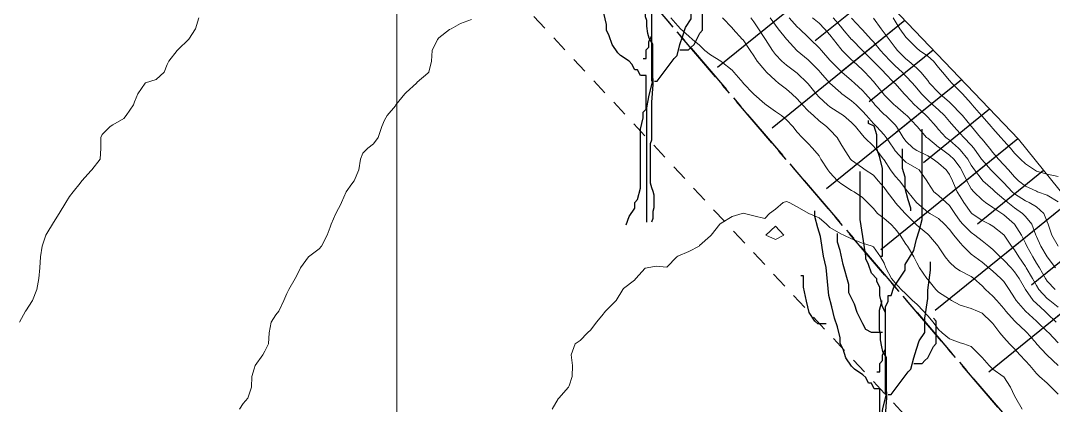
# Model space of a CAD drawing. Header units: centimetres. Extents: x 0 to 642158, y -847 to 649707.
# Drawn here: x 616849.51 to 616897.03, y 621114.42 to 621132.12 of the extents above; entities that cross this region are included whole.
import ezdxf

# ---------------------------------------------------------------- set-up
doc = ezdxf.new("R2010")
doc.units = ezdxf.units.CM
doc.header["$MEASUREMENT"] = 0
doc.linetypes.add('CENTERX2', pattern=[4, 2.5, -0.5, 0.5, -0.5])
doc.linetypes.add('JIS_02_0.7', pattern=[1.35, 0.75, -0.6])
for name, color, linetype, lineweight in [('MEV_grille', 254, 'Continuous', 9), ('MEV_schema paysager_V', 7, 'Continuous', 20), ('MEV_vegetal_V', 7, 'Continuous', 25), ('WAL_parcellaire agricole', 7, 'JIS_02_0.7', 25), ('WAL_topographie 0.5', 253, 'Continuous', 20)]:
    doc.layers.add(name, color=color, linetype=linetype, lineweight=lineweight)
doc.layers.add('MEV_schema paysager_Ha', color=7, linetype='Continuous', lineweight=25, transparency=0.13)
doc.layers.add('SPW_parcellaire cadastral', color=7, linetype='CENTERX2', lineweight=25, true_color=0xff0542)
picture_1 = doc.add_image_def('image2.png', size_in_pixel=(6614, 11023))

# ---------------------------------------------------------------- blocks, each defined once
blk = doc.blocks.new('legende vegetal')
at = {"layer": 'MEV_vegetal_V'}
for points in [[(616878.059, 621130.188), (616878.189, 621130.188), (616878.189, 621130.577), (616878.319, 621130.707), (616878.319, 621130.967), (616878.449, 621131.227), (616878.449, 621133.175), (616878.578, 621133.435), (616878.578, 621133.694), (616878.709, 621133.694), (616878.839, 621134.084), (616879.358, 621134.863), (616879.358, 621135.123), (616879.748, 621135.773), (616879.878, 621136.292), (616880.008, 621136.682), (616880.138, 621137.201), (616880.138, 621141.357)], [(616878.449, 621129.149), (616878.449, 621132.915), (616878.319, 621133.175), (616878.189, 621133.694), (616878.189, 621134.084), (616878.059, 621134.344), (616878.059, 621134.474), (616877.799, 621134.733), (616877.669, 621135.123), (616877.539, 621135.383), (616877.539, 621135.513), (616877.41, 621136.422), (616877.279, 621137.201), (616877.279, 621139.409)], [(616877.279, 621122.525), (616877.41, 621122.914), (616877.669, 621123.304), (616877.669, 621123.564), (616877.799, 621123.694), (616877.929, 621124.213), (616877.929, 621126.94), (616878.059, 621127.46), (616878.059, 621127.72), (616878.189, 621127.85), (616878.189, 621129.408), (616877.929, 621129.408), (616877.799, 621129.668), (616877.669, 621129.668), (616877.539, 621129.928), (616877.41, 621130.058), (616877.02, 621130.318), (616876.89, 621130.447), (616876.63, 621130.837), (616876.5, 621131.227), (616876.37, 621131.487), (616876.37, 621131.746), (616876.24, 621132.266)], [(616878.578, 621129.149), (616878.709, 621129.149), (616879.488, 621130.188), (616879.618, 621130.318), (616879.748, 621130.837), (616879.878, 621131.227), (616880.008, 621131.616), (616880.268, 621132.006), (616880.268, 621132.656), (616880.397, 621133.564), (616880.397, 621133.954), (616880.528, 621134.863), (616880.528, 621135.253)], [(616878.223, 621122.66), (616878.223, 621127.901), (616878.277, 621128.174), (616878.332, 621128.502), (616878.496, 621129.157), (616878.496, 621130.85), (616878.332, 621131.122), (616878.277, 621131.341), (616878.223, 621131.669), (616878.223, 621131.941), (616878.168, 621132.105), (616878.168, 621133.033), (616878.223, 621133.197), (616878.277, 621133.415), (616878.277, 621133.47)], [(616879.748, 621130.577), (616880.138, 621130.577), (616880.268, 621130.707), (616880.397, 621130.837), (616880.658, 621131.357), (616880.787, 621131.487), (616880.787, 621132.526), (616880.658, 621132.656)], [(616878.496, 621129.266), (616878.496, 621128.993), (616878.441, 621128.174), (616878.441, 621126.427), (616878.387, 621126.264), (616878.387, 621124.462), (616878.441, 621124.243), (616878.496, 621124.079), (616878.55, 621123.916), (616878.55, 621123.315), (616878.496, 621123.151), (616878.496, 621122.824), (616878.441, 621122.66)], [(616888.947, 621121.092), (616889.078, 621121.092), (616889.078, 621125.118), (616888.947, 621125.637), (616888.818, 621126.027), (616888.818, 621126.676), (616888.688, 621127.066), (616888.428, 621127.196), (616888.428, 621127.326)], [(616888.818, 621115.766), (616888.947, 621115.766), (616888.947, 621116.156), (616889.078, 621116.286), (616889.078, 621116.546), (616889.208, 621116.806), (616889.208, 621118.754), (616889.337, 621119.013), (616889.337, 621119.273), (616889.467, 621119.273), (616889.598, 621119.663), (616890.117, 621120.442), (616890.117, 621120.702), (616890.507, 621121.351), (616890.637, 621121.871), (616890.766, 621122.261), (616890.897, 621122.78), (616890.897, 621126.936)], [(616890.377, 621123.169), (616890.377, 621123.299), (616890.247, 621123.689), (616890.117, 621124.209), (616890.117, 621124.728), (616889.987, 621125.118), (616889.987, 621126.027)], [(616889.208, 621114.727), (616889.208, 621118.494), (616889.078, 621118.754), (616888.947, 621119.273), (616888.947, 621119.663), (616888.818, 621119.923), (616888.818, 621120.052), (616888.558, 621120.312), (616888.428, 621120.702), (616888.298, 621120.962), (616888.298, 621121.092), (616888.168, 621122), (616888.038, 621122.78), (616888.038, 621124.988)], [(616888.947, 621113.428), (616888.947, 621114.987), (616888.688, 621114.987), (616888.558, 621115.247), (616888.428, 621115.247), (616888.298, 621115.507), (616888.168, 621115.637), (616887.779, 621115.896), (616887.648, 621116.026), (616887.389, 621116.416), (616887.259, 621116.806), (616887.128, 621117.065), (616887.128, 621117.325), (616886.999, 621117.844), (616886.869, 621118.234), (616886.739, 621118.754), (616886.609, 621119.273), (616886.479, 621120.572), (616886.349, 621121.092), (616886.219, 621122), (616886.089, 621122.39), (616885.96, 621122.91), (616885.96, 621123.169)], [(616889.078, 621117.585), (616888.558, 621117.585), (616888.298, 621117.714), (616888.168, 621117.974), (616887.908, 621118.494), (616887.779, 621118.883), (616887.518, 621119.403), (616887.518, 621119.793), (616887.259, 621120.702), (616887.128, 621121.351), (616886.999, 621121.741), (616886.999, 621122.131)], [(616889.337, 621114.727), (616889.467, 621114.727), (616890.247, 621115.766), (616890.377, 621115.896), (616890.507, 621116.416), (616890.637, 621116.806), (616890.766, 621117.195), (616891.027, 621117.585), (616891.027, 621118.234), (616891.156, 621119.143), (616891.156, 621119.533), (616891.286, 621120.442), (616891.286, 621120.832)], [(616886.479, 621117.974), (616886.089, 621117.974), (616885.96, 621118.104), (616885.699, 621118.494), (616885.57, 621119.013), (616885.44, 621119.663), (616885.44, 621120.182), (616885.309, 621120.182)], [(616888.981, 621108.239), (616888.981, 621113.48), (616889.036, 621113.753), (616889.091, 621114.081), (616889.255, 621114.736), (616889.255, 621116.428), (616889.091, 621116.701), (616889.036, 621116.92), (616888.981, 621117.247), (616888.981, 621117.52), (616888.927, 621117.684), (616888.927, 621118.612), (616888.981, 621118.776), (616889.036, 621118.994), (616889.036, 621119.049)], [(616890.507, 621116.156), (616890.897, 621116.156), (616891.027, 621116.286), (616891.156, 621116.416), (616891.417, 621116.935), (616891.546, 621117.065), (616891.546, 621118.104), (616891.417, 621118.234)], [(616889.255, 621114.845), (616889.255, 621114.572), (616889.2, 621113.753), (616889.2, 621112.006), (616889.146, 621111.842), (616889.146, 621110.04), (616889.2, 621109.822), (616889.255, 621109.658), (616889.309, 621109.494), (616889.309, 621108.894), (616889.255, 621108.73), (616889.255, 621108.402), (616889.2, 621108.239)]]:
    blk.add_lwpolyline(points, dxfattribs=at)
blk = doc.blocks.new('*U112')
at = {"layer": 'MEV_grille', "transparency": 33554687}
blk.add_lwpolyline([(0, 1825.476), (0, -1825.476)], dxfattribs=at)
blk = doc.blocks.new('*U113')
at = {"layer": 'MEV_grille', "color": 0, "linetype": 'ByBlock', "lineweight": -2, "transparency": 16777216}
blk.add_blockref('*U112', (1500, 0), dxfattribs=at)

msp = doc.modelspace()

# ---------------------------------------------------------------- hatches: boundary and pattern name
at = {"layer": 'MEV_schema paysager_Ha', "transparency": 33554687}
h = msp.add_hatch(dxfattribs=at)
h.set_pattern_fill('ANSI31', color=60, scale=30, angle=354)
h.paths.add_polyline_path([(616763.793, 621237.399), (616780.361, 621223.636), (616806.73, 621203.109), (616835.432, 621183.048), (616849.2, 621170.918), (616860.426, 621161.465), (616877.021, 621145.92), (616895.432, 621126.667), (616906.244, 621113.266), (616915.551, 621100.874), (616925.104, 621088.577), (616933.769, 621076.473), (616936.099, 621075.05), (616937.977, 621072.979), (616937.912, 621070.973), (616937.135, 621069.225), (616936.358, 621067.608), (616937.135, 621064.501), (616940.76, 621060.683), (616945.227, 621056.8), (616947.105, 621052.206), (616962.41, 621024.728), (616974.109, 620995.255), (616988.613, 620964.831), (617000.873, 620934.818), (616994.034, 620945.287), (616980.56, 620976.65), (616967.841, 621003.399), (616952.474, 621032.764), (616936.299, 621056.62), (616930.996, 621060.508), (616927.549, 621064.307), (616925.604, 621066.074), (616925.516, 621067.841), (616925.125, 621068.86), (616924.852, 621069.499), (616924.487, 621070.183), (616924.304, 621071.324), (616923.391, 621073.103), (616922.341, 621073.925), (616921.096, 621075.97), (616919.417, 621078.356), (616911.722, 621092.304), (616907.214, 621097.272), (616901.665, 621105.707), (616893.69, 621116.453), (616882.131, 621129.394), (616872.652, 621139.563), (616858.571, 621155.492), (616844.444, 621168.426), (616830.582, 621180.304), (616816.719, 621190.861), (616800.357, 621202.226), (616786.054, 621214.304), (616772.55, 621226.115), (616757.239, 621240.336), (616751.019, 621247.072), (616746.267, 621252.771), (616748.773, 621253.031), (616755.597, 621245.259), (616761.904, 621239.386)])
h = msp.add_hatch(dxfattribs=at)
h.set_pattern_fill('ANSI31', color=60, scale=15, angle=354)
h.paths.add_polyline_path([(616763.793, 621237.399), (616780.361, 621223.636), (616806.73, 621203.109), (616835.432, 621183.048), (616849.2, 621170.918), (616860.426, 621161.465), (616877.021, 621145.92), (616895.432, 621126.667), (616906.244, 621113.266), (616915.551, 621100.874), (616925.104, 621088.577), (616933.769, 621076.473), (616936.099, 621075.05), (616937.977, 621072.979), (616937.912, 621070.973), (616937.135, 621069.225), (616936.358, 621067.608), (616937.135, 621064.501), (616940.76, 621060.683), (616945.227, 621056.8), (616947.105, 621052.206), (616962.41, 621024.728), (616974.109, 620995.255), (616988.613, 620964.831), (617000.873, 620934.818), (616995.278, 620946.197), (616981.322, 620977.591), (616968.949, 621004.724), (616954.95, 621033.47), (616939.273, 621058.598), (616934.212, 621062.775), (616932.292, 621066.548), (616932.356, 621068.019), (616932.484, 621070.385), (616932.676, 621072.303), (616931.333, 621074.286), (616929.926, 621075.948), (616928.134, 621077.547), (616926.215, 621078.186), (616923.976, 621080.872), (616915.079, 621094.601), (616910.377, 621100.394), (616904.363, 621108.155), (616896.709, 621119.194), (616884.982, 621132.444), (616875.303, 621142.281), (616859.978, 621158.245), (616846.267, 621170.017), (616832.7, 621182.018), (616818.337, 621192.934), (616802.115, 621203.987), (616787.085, 621215.761), (616773.725, 621227.447), (616758.184, 621241.318), (616751.756, 621248.212), (616746.267, 621252.771), (616748.773, 621253.031), (616755.597, 621245.259), (616761.904, 621239.386)])

# ---------------------------------------------------------------- linework, layer by layer
at = {"layer": 'MEV_schema paysager_V', "color": 60}
msp.add_lwpolyline([(616748.773, 621253.031), (616755.597, 621245.259), (616761.904, 621239.386), (616763.793, 621237.399), (616780.361, 621223.636), (616806.73, 621203.109), (616835.432, 621183.048), (616849.2, 621170.918), (616860.426, 621161.465), (616877.021, 621145.92), (616895.432, 621126.667), (616906.244, 621113.266)], dxfattribs=at)
at = {"layer": 'SPW_parcellaire cadastral'}
for points in [[(617069.693, 620775.462), (617042.312, 620836.61), (617036.267, 620850.114), (617034.006, 620855.163), (617017.558, 620891.904), (616974.006, 620989.185), (616961.91, 621014.447), (616950.392, 621034.719), (616936.965, 621054.591), (616923.841, 621069.865), (616923.568, 621072.35), (616921.936, 621074.869), (616902.276, 621105.214), (616875.163, 621136.929), (616841.151, 621171.07), (616825.651, 621183.795), (616803.88, 621199.445), (616783.079, 621216.904), (616753.119, 621246.609), (616755.27, 621248.854), (616758.203, 621251.915), (616759.547, 621253.317)], [(616847.565, 621061.691), (616772.42, 621142.06), (616841.151, 621171.07), (616875.163, 621136.929), (616902.276, 621105.214), (616921.936, 621074.869), (616923.568, 621072.35), (616896.517, 621069.531), (616879.69, 621063.677), (616847.565, 621061.691)]]:
    msp.add_lwpolyline(points, dxfattribs=at)
at = {"layer": 'WAL_parcellaire agricole'}
msp.add_lwpolyline([(616729.279, 621214.505), (616755.498, 621243.526), (616799.169, 621200.865), (616838.173, 621169.87), (616922.849, 621078.881), (616887.651, 621066.277), (616828.245, 621125.169), (616732.293, 621211.325), (616729.279, 621214.505)], dxfattribs=at)
at = {"layer": 'WAL_topographie 0.5'}
for points in [[(616857.709, 621132.25), (616857.556, 621131.75), (616857.25, 621131.275), (616857.231, 621131.25), (616856.75, 621130.787), (616856.714, 621130.75), (616856.319, 621130.25), (616856.25, 621130.096), (616856.114, 621129.75), (616855.75, 621129.417), (616855.25, 621129.265), (616855.233, 621129.25), (616854.899, 621128.75), (616854.75, 621128.383), (616854.699, 621128.25), (616854.368, 621127.75), (616854.25, 621127.621), (616853.75, 621127.319), (616853.625, 621127.25), (616853.25, 621126.875), (616853.201, 621126.75), (616853.202, 621126.25), (616853.167, 621125.75), (616852.786, 621125.25), (616852.75, 621125.221), (616852.317, 621124.75), (616852.25, 621124.641), (616851.917, 621124.25), (616851.75, 621124.025), (616851.578, 621123.75), (616851.285, 621123.25), (616851.25, 621123.197), (616850.967, 621122.75), (616850.75, 621122.408), (616850.664, 621122.25), (616850.5, 621121.75), (616850.417, 621121.25), (616850.393, 621120.75), (616850.339, 621120.25), (616850.25, 621119.75), (616850.25, 621119.75), (616850.056, 621119.25), (616849.75, 621118.775), (616849.736, 621118.75), (616849.456, 621118.25)], [(616870.25, 621132.179), (616869.75, 621131.99), (616869.321, 621131.75), (616869.25, 621131.718), (616868.75, 621131.33), (616868.687, 621131.25), (616868.444, 621130.75), (616868.417, 621130.25), (616868.298, 621129.75), (616868.25, 621129.703), (616867.75, 621129.287), (616867.718, 621129.25), (616867.25, 621128.811), (616867.191, 621128.75), (616866.78, 621128.25), (616866.75, 621128.204), (616866.38, 621127.75), (616866.25, 621127.544), (616866.131, 621127.25), (616865.964, 621126.75), (616865.75, 621126.45), (616865.477, 621126.25), (616865.25, 621126.023), (616865.141, 621125.75), (616865.066, 621125.25), (616864.85, 621124.75), (616864.75, 621124.604), (616864.493, 621124.25), (616864.276, 621123.75), (616864.25, 621123.702), (616864.012, 621123.25), (616863.793, 621122.75), (616863.75, 621122.617), (616863.613, 621122.25), (616863.348, 621121.75), (616863.25, 621121.621), (616862.75, 621121.25), (616862.75, 621121.25), (616862.382, 621120.75), (616862.25, 621120.456), (616862.144, 621120.25), (616861.846, 621119.75), (616861.75, 621119.558), (616861.621, 621119.25), (616861.383, 621118.75), (616861.25, 621118.583), (616861.034, 621118.25), (616860.946, 621117.75), (616860.905, 621117.25), (616860.75, 621116.908), (616860.656, 621116.75), (616860.294, 621116.25), (616860.25, 621116.1), (616860.141, 621115.75), (616860.13, 621115.25), (616859.958, 621114.75), (616859.75, 621114.5), (616859.571, 621114.25)], [(616897.25, 621114.928), (616896.932, 621115.25), (616896.75, 621115.437), (616896.395, 621115.75), (616896.25, 621115.884), (616895.955, 621116.25), (616895.75, 621116.463), (616895.491, 621116.75), (616895.25, 621117.026), (616895.021, 621117.25), (616894.75, 621117.535), (616894.572, 621117.75), (616894.25, 621118.182), (616894.192, 621118.25), (616893.75, 621118.665), (616893.543, 621118.75), (616893.25, 621118.874), (616892.75, 621119.023), (616892.34, 621119.25), (616892.25, 621119.297), (616891.75, 621119.623), (616891.624, 621119.75), (616891.25, 621120.207), (616891.217, 621120.25), (616890.87, 621120.75), (616890.75, 621120.98), (616890.611, 621121.25), (616890.322, 621121.75), (616890.25, 621121.842), (616889.985, 621122.25), (616889.75, 621122.541), (616889.549, 621122.75), (616889.25, 621123.009), (616888.945, 621123.25), (616888.75, 621123.471), (616888.486, 621123.75), (616888.25, 621123.979), (616887.861, 621124.25), (616887.75, 621124.31), (616887.25, 621124.623), (616887.102, 621124.75), (616886.75, 621125.126), (616886.65, 621125.25), (616886.338, 621125.75), (616886.25, 621125.895), (616885.956, 621126.25), (616885.75, 621126.46), (616885.466, 621126.75), (616885.25, 621126.994), (616885.046, 621127.25), (616884.75, 621127.562), (616884.524, 621127.75), (616884.25, 621127.947), (616883.809, 621128.25), (616883.75, 621128.294), (616883.25, 621128.731), (616883.227, 621128.75), (616882.752, 621129.25), (616882.75, 621129.253), (616882.33, 621129.75), (616882.25, 621129.847), (616881.75, 621130.236), (616881.73, 621130.25), (616881.25, 621130.543), (616880.994, 621130.75), (616880.75, 621130.996), (616880.431, 621131.25), (616880.25, 621131.41), (616879.868, 621131.75), (616879.75, 621131.876), (616879.431, 621132.25)], [(616897.25, 621116.25), (616896.75, 621116.733), (616896.732, 621116.75), (616896.26, 621117.25), (616896.25, 621117.261), (616895.834, 621117.75), (616895.75, 621117.832), (616895.313, 621118.25), (616895.25, 621118.307), (616894.843, 621118.75), (616894.75, 621118.878), (616894.428, 621119.25), (616894.25, 621119.448), (616893.913, 621119.75), (616893.75, 621119.919), (616893.375, 621120.25), (616893.25, 621120.34), (616892.75, 621120.61), (616892.529, 621120.75), (616892.25, 621121.002), (616892.05, 621121.25), (616891.75, 621121.708), (616891.725, 621121.75), (616891.309, 621122.25), (616891.25, 621122.298), (616890.75, 621122.702), (616890.703, 621122.75), (616890.25, 621123.21), (616890.212, 621123.25), (616889.759, 621123.75), (616889.75, 621123.761), (616889.387, 621124.25), (616889.25, 621124.437), (616888.973, 621124.75), (616888.75, 621125.006), (616888.374, 621125.25), (616888.25, 621125.345), (616887.75, 621125.693), (616887.699, 621125.75), (616887.368, 621126.25), (616887.25, 621126.45), (616887.076, 621126.75), (616886.75, 621127.1), (616886.596, 621127.25), (616886.25, 621127.513), (616885.988, 621127.75), (616885.75, 621127.978), (616885.492, 621128.25), (616885.25, 621128.519), (616884.999, 621128.75), (616884.75, 621128.962), (616884.39, 621129.25), (616884.25, 621129.36), (616883.829, 621129.75), (616883.75, 621129.834), (616883.406, 621130.25), (616883.25, 621130.495), (616883.072, 621130.75), (616882.75, 621131.232), (616882.733, 621131.25), (616882.287, 621131.75), (616882.25, 621131.789), (616881.812, 621132.25)], [(616897.25, 621117.293), (616896.82, 621117.75), (616896.75, 621117.817), (616896.297, 621118.25), (616896.25, 621118.294), (616895.75, 621118.748), (616895.748, 621118.75), (616895.32, 621119.25), (616895.25, 621119.367), (616895.005, 621119.75), (616894.75, 621120.111), (616894.621, 621120.25), (616894.25, 621120.588), (616894.071, 621120.75), (616893.75, 621121.013), (616893.412, 621121.25), (616893.25, 621121.379), (616892.881, 621121.75), (616892.75, 621121.889), (616892.455, 621122.25), (616892.25, 621122.503), (616892.016, 621122.75), (616891.75, 621123.01), (616891.348, 621123.25), (616891.25, 621123.305), (616890.75, 621123.733), (616890.734, 621123.75), (616890.338, 621124.25), (616890.25, 621124.367), (616889.948, 621124.75), (616889.75, 621124.967), (616889.543, 621125.25), (616889.25, 621125.709), (616889.219, 621125.75), (616888.829, 621126.25), (616888.75, 621126.342), (616888.348, 621126.75), (616888.25, 621126.856), (616887.924, 621127.25), (616887.75, 621127.44), (616887.373, 621127.75), (616887.25, 621127.835), (616886.75, 621128.159), (616886.634, 621128.25), (616886.25, 621128.604), (616886.118, 621128.75), (616885.75, 621129.215), (616885.718, 621129.25), (616885.25, 621129.7), (616885.183, 621129.75), (616884.75, 621130.066), (616884.541, 621130.25), (616884.25, 621130.557), (616884.104, 621130.75), (616883.783, 621131.25), (616883.75, 621131.3), (616883.465, 621131.75), (616883.25, 621132.065), (616883.11, 621132.25)], [(616897.169, 621118.25), (616896.75, 621118.645), (616896.638, 621118.75), (616896.25, 621119.1), (616896.103, 621119.25), (616895.75, 621119.75), (616895.75, 621119.75), (616895.458, 621120.25), (616895.25, 621120.568), (616895.089, 621120.75), (616894.75, 621121.104), (616894.584, 621121.25), (616894.25, 621121.588), (616894.059, 621121.75), (616893.75, 621121.989), (616893.42, 621122.25), (616893.25, 621122.368), (616892.873, 621122.75), (616892.75, 621122.897), (616892.494, 621123.25), (616892.25, 621123.62), (616892.097, 621123.75), (616891.75, 621124.077), (616891.526, 621124.25), (616891.25, 621124.668), (616891.207, 621124.75), (616890.85, 621125.25), (616890.75, 621125.315), (616890.25, 621125.614), (616890.108, 621125.75), (616889.75, 621126.131), (616889.669, 621126.25), (616889.336, 621126.75), (616889.25, 621126.865), (616888.891, 621127.25), (616888.75, 621127.39), (616888.43, 621127.75), (616888.25, 621127.961), (616887.951, 621128.25), (616887.75, 621128.43), (616887.304, 621128.75), (616887.25, 621128.793), (616886.75, 621129.24), (616886.741, 621129.25), (616886.308, 621129.75), (616886.25, 621129.814), (616885.817, 621130.25), (616885.75, 621130.311), (616885.25, 621130.734), (616885.233, 621130.75), (616884.763, 621131.25), (616884.75, 621131.265), (616884.373, 621131.75), (616884.25, 621131.911), (616884.006, 621132.25)], [(616897.25, 621118.942), (616896.871, 621119.25), (616896.75, 621119.342), (616896.366, 621119.75), (616896.25, 621119.934), (616896.07, 621120.25), (616895.787, 621120.75), (616895.75, 621120.811), (616895.445, 621121.25), (616895.25, 621121.572), (616895.109, 621121.75), (616894.766, 621122.25), (616894.75, 621122.268), (616894.25, 621122.661), (616894.089, 621122.75), (616893.75, 621122.921), (616893.284, 621123.25), (616893.25, 621123.279), (616892.92, 621123.75), (616892.75, 621124.023), (616892.612, 621124.25), (616892.389, 621124.75), (616892.25, 621125.046), (616892.104, 621125.25), (616891.75, 621125.562), (616891.498, 621125.75), (616891.25, 621125.896), (616890.75, 621126.145), (616890.58, 621126.25), (616890.25, 621126.568), (616890.125, 621126.75), (616889.817, 621127.25), (616889.75, 621127.323), (616889.316, 621127.75), (616889.25, 621127.806), (616888.823, 621128.25), (616888.75, 621128.335), (616888.389, 621128.75), (616888.25, 621128.91), (616887.878, 621129.25), (616887.75, 621129.366), (616887.296, 621129.75), (616887.25, 621129.79), (616886.789, 621130.25), (616886.75, 621130.297), (616886.358, 621130.75), (616886.25, 621130.875), (616885.86, 621131.25), (616885.75, 621131.355), (616885.355, 621131.75), (616885.25, 621131.841), (616884.869, 621132.25)], [(616897.113, 621119.75), (616896.75, 621120.133), (616896.676, 621120.25), (616896.391, 621120.75), (616896.25, 621120.966), (616896.081, 621121.25), (616895.807, 621121.75), (616895.75, 621121.878), (616895.565, 621122.25), (616895.251, 621122.75), (616895.25, 621122.751), (616894.75, 621123.192), (616894.663, 621123.25), (616894.25, 621123.527), (616893.908, 621123.75), (616893.75, 621123.872), (616893.367, 621124.25), (616893.25, 621124.382), (616893.044, 621124.75), (616892.813, 621125.25), (616892.75, 621125.356), (616892.449, 621125.75), (616892.25, 621125.937), (616891.818, 621126.25), (616891.75, 621126.305), (616891.25, 621126.708), (616891.196, 621126.75), (616890.763, 621127.25), (616890.75, 621127.263), (616890.294, 621127.75), (616890.25, 621127.792), (616889.75, 621128.22), (616889.714, 621128.25), (616889.25, 621128.712), (616889.218, 621128.75), (616888.818, 621129.25), (616888.75, 621129.326), (616888.358, 621129.75), (616888.25, 621129.856), (616887.816, 621130.25), (616887.75, 621130.313), (616887.315, 621130.75), (616887.25, 621130.823), (616886.92, 621131.25), (616886.75, 621131.471), (616886.496, 621131.75), (616886.25, 621131.998), (616885.945, 621132.25)], [(616897.137, 621120.75), (616896.751, 621121.25), (616896.75, 621121.252), (616896.45, 621121.75), (616896.25, 621122.19), (616896.226, 621122.25), (616896.044, 621122.75), (616895.75, 621123.109), (616895.613, 621123.25), (616895.25, 621123.509), (616894.939, 621123.75), (616894.75, 621123.908), (616894.355, 621124.25), (616894.25, 621124.353), (616893.791, 621124.75), (616893.75, 621124.789), (616893.397, 621125.25), (616893.25, 621125.472), (616893.09, 621125.75), (616892.75, 621126.169), (616892.663, 621126.25), (616892.25, 621126.613), (616892.081, 621126.75), (616891.75, 621127.114), (616891.633, 621127.25), (616891.25, 621127.681), (616891.183, 621127.75), (616890.75, 621128.15), (616890.646, 621128.25), (616890.25, 621128.67), (616890.168, 621128.75), (616889.75, 621129.226), (616889.729, 621129.25), (616889.25, 621129.741), (616889.241, 621129.75), (616888.75, 621130.237), (616888.737, 621130.25), (616888.25, 621130.75), (616888.25, 621130.75), (616887.756, 621131.25), (616887.75, 621131.256), (616887.336, 621131.75), (616887.25, 621131.844), (616886.9, 621132.25)], [(616897.249, 621121.75), (616896.96, 621122.25), (616896.788, 621122.75), (616896.75, 621122.865), (616896.59, 621123.25), (616896.25, 621123.554), (616895.927, 621123.75), (616895.75, 621123.831), (616895.25, 621124.151), (616895.134, 621124.25), (616894.75, 621124.658), (616894.656, 621124.75), (616894.25, 621125.16), (616894.155, 621125.25), (616893.75, 621125.721), (616893.73, 621125.75), (616893.369, 621126.25), (616893.25, 621126.392), (616892.911, 621126.75), (616892.75, 621126.929), (616892.446, 621127.25), (616892.25, 621127.479), (616892.02, 621127.75), (616891.75, 621128.013), (616891.493, 621128.25), (616891.25, 621128.468), (616890.967, 621128.75), (616890.75, 621129.006), (616890.544, 621129.25), (616890.25, 621129.568), (616890.073, 621129.75), (616889.75, 621130.046), (616889.535, 621130.25), (616889.25, 621130.564), (616889.081, 621130.75), (616888.75, 621131.147), (616888.654, 621131.25), (616888.25, 621131.705), (616888.209, 621131.75), (616887.75, 621132.233)], [(616897.25, 621123.782), (616896.75, 621124.085), (616896.309, 621124.25), (616896.25, 621124.271), (616895.75, 621124.499), (616895.435, 621124.75), (616895.25, 621124.934), (616894.974, 621125.25), (616894.75, 621125.486), (616894.506, 621125.75), (616894.25, 621126.049), (616894.09, 621126.25), (616893.75, 621126.673), (616893.687, 621126.75), (616893.265, 621127.25), (616893.25, 621127.268), (616892.855, 621127.75), (616892.75, 621127.87), (616892.382, 621128.25), (616892.25, 621128.375), (616891.814, 621128.75), (616891.75, 621128.81), (616891.337, 621129.25), (616891.25, 621129.36), (616890.935, 621129.75), (616890.75, 621129.927), (616890.38, 621130.25), (616890.25, 621130.361), (616889.863, 621130.75), (616889.75, 621130.887), (616889.472, 621131.25), (616889.25, 621131.562), (616889.104, 621131.75), (616888.75, 621132.23)], [(616897.25, 621124.948), (616896.75, 621125.058), (616896.25, 621125.197), (616896.163, 621125.25), (616895.75, 621125.538), (616895.526, 621125.75), (616895.25, 621126.028), (616895.054, 621126.25), (616894.75, 621126.585), (616894.617, 621126.75), (616894.25, 621127.156), (616894.177, 621127.25), (616893.75, 621127.719), (616893.725, 621127.75), (616893.299, 621128.25), (616893.25, 621128.303), (616892.849, 621128.75), (616892.75, 621128.863), (616892.359, 621129.25), (616892.25, 621129.373), (616891.926, 621129.75), (616891.75, 621129.963), (616891.511, 621130.25), (616891.25, 621130.484), (616890.88, 621130.75), (616890.75, 621130.851), (616890.351, 621131.25), (616890.25, 621131.362), (616889.971, 621131.75), (616889.75, 621132.102), (616889.665, 621132.25)], [(616895.593, 621114.25), (616895.299, 621114.75), (616895.25, 621114.864), (616895.063, 621115.25), (616894.75, 621115.726), (616894.72, 621115.75), (616894.25, 621116.09), (616894.075, 621116.25), (616893.75, 621116.614), (616893.627, 621116.75), (616893.25, 621117.125), (616892.917, 621117.25), (616892.75, 621117.297), (616892.25, 621117.475), (616891.909, 621117.75), (616891.75, 621117.905), (616891.499, 621118.25), (616891.25, 621118.541), (616891.062, 621118.75), (616890.75, 621119.075), (616890.554, 621119.25), (616890.25, 621119.555), (616890.031, 621119.75), (616889.75, 621120.06), (616889.577, 621120.25), (616889.328, 621120.75), (616889.25, 621120.957), (616889.083, 621121.25), (616888.75, 621121.718), (616888.687, 621121.75), (616888.25, 621121.886), (616887.75, 621122.079), (616887.397, 621122.25), (616887.25, 621122.315), (616886.75, 621122.602), (616886.597, 621122.75), (616886.25, 621123.04), (616885.782, 621123.25), (616885.75, 621123.266), (616885.25, 621123.546), (616884.871, 621123.75), (616884.75, 621123.8), (616884.591, 621123.75), (616884.25, 621123.45), (616883.972, 621123.25), (616883.75, 621123.015), (616883.25, 621123.139), (616882.821, 621123.25), (616882.75, 621123.265), (616882.712, 621123.25), (616882.25, 621123.107), (616881.75, 621122.8), (616881.681, 621122.75), (616881.287, 621122.25), (616881.25, 621122.217), (616880.75, 621121.769), (616880.725, 621121.75), (616880.25, 621121.5), (616879.75, 621121.283), (616879.708, 621121.25), (616879.25, 621120.772), (616878.75, 621120.816), (616878.333, 621120.75), (616878.25, 621120.727), (616877.813, 621120.25), (616877.75, 621120.175), (616877.25, 621119.788), (616877.219, 621119.75), (616876.906, 621119.25), (616876.75, 621119.078), (616876.422, 621118.75), (616876.25, 621118.542), (616876, 621118.25), (616875.75, 621117.9), (616875.592, 621117.75), (616875.25, 621117.408), (616875.019, 621117.25), (616874.841, 621116.75), (616874.901, 621116.25), (616874.883, 621115.75), (616874.75, 621115.321), (616874.714, 621115.25), (616874.269, 621114.75), (616874.25, 621114.717), (616873.97, 621114.25)], [(616884.625, 621122.25), (616884.25, 621122.05), (616883.8, 621122.25), (616884.25, 621122.659), (616884.625, 621122.25)]]:
    msp.add_lwpolyline(points, dxfattribs=at)

# ---------------------------------------------------------------- block references
at = {"layer": 'MEV_grille', "transparency": 33554687}
msp.add_blockref('*U113', (615366.814, 620593.644), dxfattribs=at)
at = {"layer": 'MEV_vegetal_V'}
msp.add_blockref('legende vegetal', (0.098, 0.193), dxfattribs=at)

# ---------------------------------------------------------------- pictures from other files: only their frames are drawn
image = msp.add_image(picture_1, insert=(616830.845, 620745.783), size_in_units=(429.466, 715.756), dxfattribs=dict(brightness=75))
image.dxf.flags = 7

doc.saveas('drawing.dxf')
